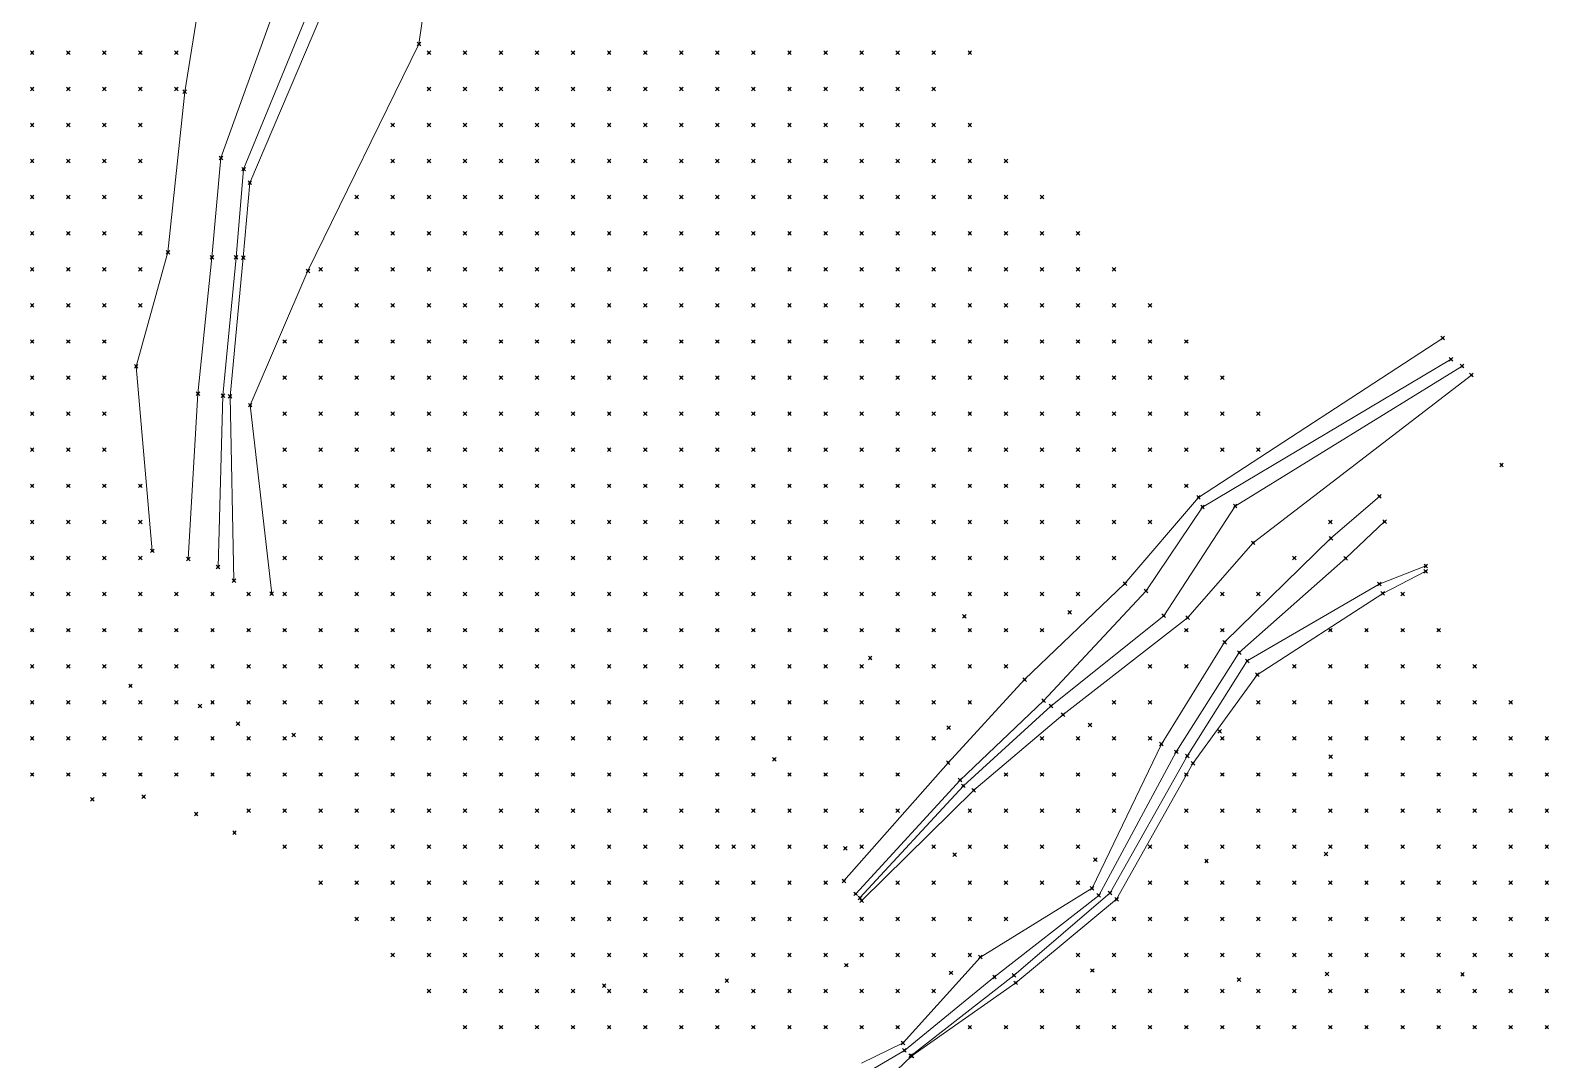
# Model space of a CAD drawing. Header units: metres. Extents: x 441556 to 446409, y 432338 to 461058.
# Drawn here: x 442034.8 to 442161.1, y 458962.9 to 459048.5 of the extents above; entities that cross this region are included whole.
import ezdxf

# ---------------------------------------------------------------- set-up
doc = ezdxf.new("R2010")
doc.units = ezdxf.units.M
doc.header["$MEASUREMENT"] = 0
doc.header["$PDMODE"] = 35
doc.header["$PDSIZE"] = 0.15
for name, color, linetype, lineweight in [('DTM-BRE-RevN_GRP_FIRUL APEI', 2, 'Continuous', 0), ('DTM-BRE-RevN_GRP_RAU', 2, 'Continuous', 0), ('DTM-BRE-RevN_GRP_SANT PAMANT JOS', 2, 'Continuous', 0), ('DTM-BRE-RevN_GRP_SANT PAMANT SUS', 2, 'Continuous', 0), ('DTM-BRE-RevN_GRP_TALUZ SUS', 2, 'Continuous', 0), ('DTM-NOK-RevN_LIDAR_co_lidar', 91, 'Continuous', 0), ('DTM-NOK-RevN_RTK', 32, 'Continuous', 0)]:
    doc.layers.add(name, color=color, linetype=linetype, lineweight=lineweight)

msp = doc.modelspace()

# ---------------------------------------------------------------- linework, layer by layer
at = {"layer": 'DTM-BRE-RevN_GRP_FIRUL APEI'}
for p, q in [((442061.888, 459059.567, 458.846), (442052.573, 459036.931, 467.435)), ((442052.573, 459036.931, 467.435), (442051.954, 459029.596, 470.913)), ((442051.954, 459029.596, 470.913), (442050.857, 459018.111, 475.488)), ((442050.857, 459018.111, 475.488), (442050.452, 459003.854, 481.264))]:
    msp.add_line(p, q, dxfattribs=at)
at = {"layer": 'DTM-BRE-RevN_GRP_RAU'}
for p, q in [((442063.086, 459059.273, 461.005), (442053.097, 459035.799, 468.561)), ((442057.74, 459057.384, 462.775), (442050.696, 459037.861, 469.284)), ((442050.696, 459037.861, 469.284), (442049.938, 459029.593, 472.144)), ((442053.097, 459035.799, 468.561), (442052.551, 459029.579, 472.126)), ((442049.938, 459029.593, 472.144), (442048.777, 459018.266, 476.16)), ((442052.551, 459029.579, 472.126), (442051.456, 459018.043, 475.965)), ((442048.777, 459018.266, 476.16), (442047.98, 459004.532, 482.062)), ((442051.456, 459018.043, 475.965), (442051.776, 459002.732, 482.62))]:
    msp.add_line(p, q, dxfattribs=at)
at = {"layer": 'DTM-BRE-RevN_GRP_SANT PAMANT JOS'}
for p, q in [((442153.002, 459021.133, 486.301), (442132.328, 459008.848, 493.132)), ((442153.92, 459020.56, 486.396), (442135.045, 459008.932, 491.654)), ((442132.328, 459008.848, 493.132), (442127.632, 459001.879, 495.832)), ((442135.045, 459008.932, 491.654), (442129.109, 458999.817, 496.318)), ((442147.468, 459007.635, 491.053), (442144.242, 459004.596, 492.063)), ((442144.242, 459004.596, 492.063), (442135.383, 458996.754, 494.789)), ((442150.901, 459003.958, 490.67), (442147.028, 459002.452, 491.781)), ((442127.632, 459001.879, 495.832), (442119.111, 458992.746, 499.381)), ((442147.028, 459002.452, 491.781), (442136.049, 458996.058, 494.662)), ((442129.109, 458999.817, 496.318), (442119.717, 458992.307, 499.139)), ((442135.383, 458996.754, 494.789), (442130.141, 458988.505, 496.881)), ((442136.049, 458996.058, 494.662), (442131.056, 458988.151, 496.347)), ((442119.111, 458992.746, 499.381), (442112.17, 458986.158, 502.095)), ((442119.717, 458992.307, 499.139), (442112.437, 458985.676, 502.115)), ((442130.141, 458988.505, 496.881), (442123.692, 458976.57, 498.963)), ((442131.056, 458988.151, 496.347), (442124.64, 458976.773, 498.824)), ((442112.17, 458986.158, 502.095), (442103.486, 458976.703, 505.081)), ((442112.437, 458985.676, 502.115), (442103.839, 458976.366, 505.004)), ((442123.692, 458976.57, 498.963), (442115.03, 458969.799, 501.212)), ((442124.64, 458976.773, 498.824), (442116.639, 458969.92, 500.976)), ((442115.03, 458969.799, 501.212), (442107.54, 458963.683, 503.614)), ((442116.639, 458969.92, 500.976), (442108.058, 458963.243, 503.566)), ((442107.54, 458963.683, 503.614), (442102.303, 458960.594, 504.761))]:
    msp.add_line(p, q, dxfattribs=at)
at = {"layer": 'DTM-BRE-RevN_GRP_SANT PAMANT SUS'}
for p, q in [((442152.313, 459022.893, 487.84), (442131.993, 459009.649, 493.978)), ((442154.696, 459019.815, 487.723), (442136.54, 459005.873, 494.331)), ((442131.993, 459009.649, 493.978), (442125.878, 459002.483, 497.498)), ((442147.044, 459009.734, 492.56), (442143.013, 459006.257, 493.453)), ((442136.54, 459005.873, 494.331), (442131.086, 458999.652, 497.429)), ((442143.013, 459006.257, 493.453), (442134.169, 458997.614, 496.086)), ((442150.899, 459003.507, 491.301), (442147.319, 459001.675, 492.365)), ((442125.878, 459002.483, 497.498), (442117.536, 458994.507, 500.859)), ((442147.319, 459001.675, 492.365), (442136.878, 458994.907, 495.969)), ((442131.086, 458999.652, 497.429), (442120.722, 458991.587, 500.463)), ((442134.169, 458997.614, 496.086), (442128.915, 458989.15, 498.157)), ((442117.536, 458994.507, 500.859), (442111.177, 458987.592, 503.021)), ((442136.878, 458994.907, 495.969), (442131.537, 458987.546, 497.408)), ((442120.722, 458991.587, 500.463), (442113.304, 458985.312, 502.525)), ((442128.915, 458989.15, 498.157), (442123.14, 458977.168, 499.845)), ((442111.177, 458987.592, 503.021), (442102.502, 458977.777, 505.758)), ((442131.537, 458987.546, 497.408), (442125.178, 458976.252, 499.764)), ((442113.304, 458985.312, 502.525), (442103.989, 458976.141, 505.229)), ((442123.14, 458977.168, 499.845), (442113.855, 458971.444, 502.317)), ((442125.178, 458976.252, 499.764), (442116.799, 458969.304, 501.587)), ((442113.855, 458971.444, 502.317), (442107.42, 458964.314, 503.794)), ((442116.799, 458969.304, 501.587), (442108.163, 458963.223, 503.704)), ((442107.42, 458964.314, 503.794), (442103.978, 458962.622, 504.277)), ((442108.163, 458963.223, 503.704), (442097.979, 458953.624, 506.472))]:
    msp.add_line(p, q, dxfattribs=at)
at = {"layer": 'DTM-BRE-RevN_GRP_TALUZ SUS'}
for p, q in [((442069.569, 459064.038, 460.692), (442067.165, 459047.327, 467.655)), ((442049.816, 459056.522, 467.343), (442047.677, 459043.371, 470.796)), ((442067.165, 459047.327, 467.655), (442057.93, 459028.475, 473.92)), ((442047.677, 459043.371, 470.796), (442046.28, 459030.027, 473.866)), ((442046.28, 459030.027, 473.866), (442043.64, 459020.537, 477.819)), ((442057.93, 459028.475, 473.92), (442053.125, 459017.317, 477.036)), ((442043.64, 459020.537, 477.819), (442044.983, 459005.209, 483.483)), ((442053.125, 459017.317, 477.036), (442054.914, 459001.638, 483.47))]:
    msp.add_line(p, q, dxfattribs=at)
at = {"layer": 'DTM-NOK-RevN_LIDAR_co_lidar'}
for p in [(442034.993, 459046.604, 474.45), (442037.992, 459046.604, 473.163), (442040.991, 459046.604, 471.958), (442043.991, 459046.604, 470.961), (442046.99, 459046.604, 470.01), (442067.986, 459046.604, 467.713), (442070.985, 459046.604, 469.028), (442073.984, 459046.604, 470.426), (442076.984, 459046.604, 471.993), (442079.983, 459046.604, 473.257), (442082.982, 459046.604, 473.516), (442085.982, 459046.604, 474.225), (442088.981, 459046.604, 476.491), (442091.98, 459046.604, 477.089), (442094.98, 459046.604, 477.357), (442097.979, 459046.604, 477.218), (442100.978, 459046.604, 476.909), (442103.978, 459046.604, 476.362), (442106.977, 459046.604, 475.924), (442109.976, 459046.604, 474.955), (442112.976, 459046.604, 474.276), (442034.993, 459043.604, 475.107), (442037.992, 459043.604, 473.897), (442040.991, 459043.604, 472.633), (442043.991, 459043.604, 471.517), (442046.99, 459043.604, 470.454), (442067.986, 459043.604, 469.266), (442070.985, 459043.604, 470.585), (442073.984, 459043.604, 472.372), (442076.984, 459043.604, 473.291), (442079.983, 459043.604, 473.702), (442082.982, 459043.604, 473.76), (442085.982, 459043.604, 476.208), (442088.981, 459043.604, 478.116), (442091.98, 459043.604, 478.677), (442094.98, 459043.604, 478.904), (442097.979, 459043.604, 478.697), (442100.978, 459043.604, 478.29), (442103.978, 459043.604, 477.673), (442106.977, 459043.604, 477.137), (442109.976, 459043.604, 476.165), (442034.993, 459040.605, 475.67), (442037.992, 459040.605, 474.401), (442040.991, 459040.605, 473.181), (442043.991, 459040.605, 472.065), (442064.986, 459040.605, 469.658), (442067.986, 459040.605, 470.715), (442070.985, 459040.605, 472.237), (442073.984, 459040.605, 473.534), (442076.984, 459040.605, 473.847), (442079.983, 459040.605, 474.076), (442082.982, 459040.605, 474.55), (442085.982, 459040.605, 477.634), (442088.981, 459040.605, 479.559), (442091.98, 459040.605, 480.174), (442094.98, 459040.605, 480.259), (442097.979, 459040.605, 480.073), (442100.978, 459040.605, 479.783), (442103.978, 459040.605, 479.343), (442106.977, 459040.605, 478.48), (442109.976, 459040.605, 477.533), (442112.976, 459040.605, 477.097), (442034.993, 459037.606, 476.217), (442037.992, 459037.606, 474.936), (442040.991, 459037.606, 473.751), (442043.991, 459037.606, 472.682), (442064.986, 459037.606, 471.186), (442067.986, 459037.606, 472.148), (442070.985, 459037.606, 473.406), (442073.984, 459037.606, 473.98), (442076.984, 459037.606, 474.386), (442079.983, 459037.606, 475.361), (442082.982, 459037.606, 477.262), (442085.982, 459037.606, 479.578), (442088.981, 459037.606, 481.007), (442091.98, 459037.606, 481.558), (442094.98, 459037.606, 481.755), (442097.979, 459037.606, 481.649), (442100.978, 459037.606, 481.321), (442103.978, 459037.606, 480.661), (442106.977, 459037.606, 479.563), (442109.976, 459037.606, 478.951), (442112.976, 459037.606, 478.823), (442115.975, 459037.606, 478.581), (442034.993, 459034.606, 476.715), (442037.992, 459034.606, 475.365), (442040.991, 459034.606, 474.245), (442043.991, 459034.606, 473.167), (442061.987, 459034.606, 471.578), (442064.986, 459034.606, 472.511), (442067.986, 459034.606, 473.462), (442070.985, 459034.606, 474.073), (442073.984, 459034.606, 474.513), (442076.984, 459034.606, 476.314), (442079.983, 459034.606, 477.946), (442082.982, 459034.606, 479.38), (442085.982, 459034.606, 480.76), (442088.981, 459034.606, 482.155), (442091.98, 459034.606, 482.846), (442094.98, 459034.606, 483.064), (442097.979, 459034.606, 483.1), (442100.978, 459034.606, 482.736), (442103.978, 459034.606, 481.773), (442106.977, 459034.606, 481.159), (442109.976, 459034.606, 480.625), (442112.976, 459034.606, 480.33), (442115.975, 459034.606, 480.115), (442118.974, 459034.606, 479.744), (442034.993, 459031.607, 477.277), (442037.992, 459031.607, 475.981), (442040.991, 459031.607, 474.745), (442043.991, 459031.607, 473.682), (442061.987, 459031.607, 473.198), (442064.986, 459031.607, 473.949), (442067.986, 459031.607, 474.253), (442070.985, 459031.607, 474.712), (442073.984, 459031.607, 476.48), (442076.984, 459031.607, 477.401), (442079.983, 459031.607, 479.106), (442082.982, 459031.607, 480.612), (442085.982, 459031.607, 482.133), (442088.981, 459031.607, 483.504), (442091.98, 459031.607, 484.22), (442094.98, 459031.607, 484.393), (442097.979, 459031.607, 484.387), (442100.978, 459031.607, 483.583), (442103.978, 459031.607, 482.98), (442106.977, 459031.607, 482.92), (442109.976, 459031.607, 482.3), (442112.976, 459031.607, 481.883), (442115.975, 459031.607, 481.683), (442118.974, 459031.607, 481.305), (442121.974, 459031.607, 481.205), (442034.993, 459028.608, 477.858), (442037.992, 459028.608, 476.659), (442040.991, 459028.608, 474.797), (442043.991, 459028.608, 473.855), (442058.988, 459028.608, 473.546), (442061.987, 459028.608, 474.379), (442064.986, 459028.608, 474.465), (442067.986, 459028.608, 475.045), (442070.985, 459028.608, 476.626), (442073.984, 459028.608, 477.751), (442076.984, 459028.608, 478.918), (442079.983, 459028.608, 480.37), (442082.982, 459028.608, 481.905), (442085.982, 459028.608, 483.417), (442088.981, 459028.608, 484.51), (442091.98, 459028.608, 485.209), (442094.98, 459028.608, 485.59), (442097.979, 459028.608, 485.468), (442100.978, 459028.608, 484.659), (442103.978, 459028.608, 484.661), (442106.977, 459028.608, 484.375), (442109.976, 459028.608, 483.869), (442112.976, 459028.608, 483.715), (442115.975, 459028.608, 483.597), (442118.974, 459028.608, 483.277), (442121.974, 459028.608, 483.053), (442124.973, 459028.608, 483.07), (442034.993, 459025.608, 478.445), (442037.992, 459025.608, 477.368), (442040.991, 459025.608, 475.699), (442043.991, 459025.608, 474.359), (442058.988, 459025.608, 474.24), (442061.987, 459025.608, 474.742), (442064.986, 459025.608, 475.75), (442067.986, 459025.608, 477.204), (442070.985, 459025.608, 478.141), (442073.984, 459025.608, 479.085), (442076.984, 459025.608, 480.492), (442079.983, 459025.608, 481.814), (442082.982, 459025.608, 483.233), (442085.982, 459025.608, 484.466), (442088.981, 459025.608, 485.376), (442091.98, 459025.608, 486.003), (442094.98, 459025.608, 486.336), (442097.979, 459025.608, 486.241), (442100.978, 459025.608, 486.083), (442103.978, 459025.608, 486.045), (442106.977, 459025.608, 485.866), (442109.976, 459025.608, 485.463), (442112.976, 459025.608, 485.373), (442115.975, 459025.608, 485.477), (442118.974, 459025.608, 485.288), (442121.974, 459025.608, 485.098), (442124.973, 459025.608, 485.123), (442127.972, 459025.608, 485.018), (442034.993, 459022.609, 479.333), (442037.992, 459022.609, 478.252), (442040.991, 459022.609, 477.019), (442055.988, 459022.609, 474.523), (442058.988, 459022.609, 475.492), (442061.987, 459022.609, 476.589), (442064.986, 459022.609, 477.548), (442067.986, 459022.609, 478.573), (442070.985, 459022.609, 479.583), (442073.984, 459022.609, 480.643), (442076.984, 459022.609, 481.785), (442079.983, 459022.609, 483.024), (442082.982, 459022.609, 484.257), (442085.982, 459022.609, 485.261), (442088.981, 459022.609, 486.078), (442091.98, 459022.609, 486.801), (442094.98, 459022.609, 487.248), (442097.979, 459022.609, 487.194), (442100.978, 459022.609, 487.318), (442103.978, 459022.609, 487.518), (442106.977, 459022.609, 487.523), (442109.976, 459022.609, 487.15), (442112.976, 459022.609, 487.16), (442115.975, 459022.609, 487.376), (442118.974, 459022.609, 487.233), (442121.974, 459022.609, 487.09), (442124.973, 459022.609, 487.13), (442127.972, 459022.609, 487.076), (442130.972, 459022.609, 487.033), (442034.993, 459019.61, 480.492), (442037.992, 459019.61, 479.272), (442040.991, 459019.61, 478.128), (442055.988, 459019.61, 475.987), (442058.988, 459019.61, 477.03), (442061.987, 459019.61, 477.846), (442064.986, 459019.61, 478.763), (442067.986, 459019.61, 479.788), (442070.985, 459019.61, 480.911), (442073.984, 459019.61, 481.9), (442076.984, 459019.61, 482.953), (442079.983, 459019.61, 484.097), (442082.982, 459019.61, 485.23), (442085.982, 459019.61, 486.144), (442088.981, 459019.61, 486.953), (442091.98, 459019.61, 487.679), (442094.98, 459019.61, 488.332), (442097.979, 459019.61, 488.789), (442100.978, 459019.61, 488.837), (442103.978, 459019.61, 489.089), (442106.977, 459019.61, 489.167), (442109.976, 459019.61, 489.004), (442112.976, 459019.61, 488.821), (442115.975, 459019.61, 488.959), (442118.974, 459019.61, 489.124), (442121.974, 459019.61, 489.095), (442124.973, 459019.61, 489.162), (442127.972, 459019.61, 489.134), (442130.972, 459019.61, 489.098), (442133.971, 459019.61, 488.869), (442034.993, 459016.61, 481.579), (442037.992, 459016.61, 480.497), (442040.991, 459016.61, 479.178), (442055.988, 459016.61, 477.382), (442058.988, 459016.61, 478.258), (442061.987, 459016.61, 479.09), (442064.986, 459016.61, 480.066), (442067.986, 459016.61, 481.101), (442070.985, 459016.61, 482.116), (442073.984, 459016.61, 483.054), (442076.984, 459016.61, 484.082), (442079.983, 459016.61, 485.113), (442082.982, 459016.61, 486.282), (442085.982, 459016.61, 486.971), (442088.981, 459016.61, 487.819), (442091.98, 459016.61, 488.724), (442094.98, 459016.61, 489.562), (442097.979, 459016.61, 490.154), (442100.978, 459016.61, 490.166), (442103.978, 459016.61, 490.538), (442106.977, 459016.61, 490.658), (442109.976, 459016.61, 490.58), (442112.976, 459016.61, 490.475), (442115.975, 459016.61, 490.542), (442118.974, 459016.61, 490.825), (442121.974, 459016.61, 491.027), (442124.973, 459016.61, 491.054), (442127.972, 459016.61, 490.996), (442130.972, 459016.61, 490.825), (442133.971, 459016.61, 490.198), (442136.97, 459016.61, 489.338), (442034.993, 459013.611, 482.719), (442037.992, 459013.611, 481.693), (442040.991, 459013.611, 480.437), (442055.988, 459013.611, 478.487), (442058.988, 459013.611, 479.323), (442061.987, 459013.611, 480.236), (442064.986, 459013.611, 481.282), (442067.986, 459013.611, 482.406), (442070.985, 459013.611, 483.362), (442073.984, 459013.611, 484.246), (442076.984, 459013.611, 485.251), (442079.983, 459013.611, 486.301), (442082.982, 459013.611, 487.278), (442085.982, 459013.611, 488.004), (442088.981, 459013.611, 488.976), (442091.98, 459013.611, 490.069), (442094.98, 459013.611, 490.924), (442097.979, 459013.611, 491.616), (442100.978, 459013.611, 491.565), (442103.978, 459013.611, 492.023), (442106.977, 459013.611, 492.274), (442109.976, 459013.611, 492.226), (442112.976, 459013.611, 492.2), (442115.975, 459013.611, 492.36), (442118.974, 459013.611, 492.591), (442121.974, 459013.611, 492.699), (442124.973, 459013.611, 492.76), (442127.972, 459013.611, 492.635), (442130.972, 459013.611, 492.102), (442133.971, 459013.611, 491.357), (442136.97, 459013.611, 490.182), (442034.993, 459010.612, 483.738), (442037.992, 459010.612, 482.769), (442040.991, 459010.612, 481.701), (442043.991, 459010.612, 480.661), (442055.988, 459010.612, 479.635), (442058.988, 459010.612, 480.429), (442061.987, 459010.612, 481.392), (442064.986, 459010.612, 482.389), (442067.986, 459010.612, 483.403), (442070.985, 459010.612, 484.392), (442073.984, 459010.612, 485.394), (442076.984, 459010.612, 486.453), (442079.983, 459010.612, 487.333), (442082.982, 459010.612, 488.292), (442085.982, 459010.612, 489.193), (442088.981, 459010.612, 490.299), (442091.98, 459010.612, 491.437), (442094.98, 459010.612, 492.337), (442097.979, 459010.612, 493.112), (442100.978, 459010.612, 493.062), (442103.978, 459010.612, 493.615), (442106.977, 459010.612, 493.933), (442109.976, 459010.612, 493.894), (442112.976, 459010.612, 493.847), (442115.975, 459010.612, 493.994), (442118.974, 459010.612, 494.128), (442121.974, 459010.612, 494.131), (442124.973, 459010.612, 494.17), (442127.972, 459010.612, 493.911), (442130.972, 459010.612, 493.045), (442034.993, 459007.612, 484.761), (442037.992, 459007.612, 483.808), (442040.991, 459007.612, 483.048), (442043.991, 459007.612, 482.189), (442055.988, 459007.612, 480.734), (442058.988, 459007.612, 481.443), (442061.987, 459007.612, 482.403), (442064.986, 459007.612, 483.488), (442067.986, 459007.612, 484.482), (442070.985, 459007.612, 485.439), (442073.984, 459007.612, 486.455), (442076.984, 459007.612, 487.525), (442079.983, 459007.612, 488.459), (442082.982, 459007.612, 489.434), (442085.982, 459007.612, 490.654), (442088.981, 459007.612, 491.78), (442091.98, 459007.612, 492.726), (442094.98, 459007.612, 493.781), (442097.979, 459007.612, 494.659), (442100.978, 459007.612, 494.85), (442103.978, 459007.612, 495.371), (442106.977, 459007.612, 495.624), (442109.976, 459007.612, 495.589), (442112.976, 459007.612, 495.504), (442115.975, 459007.612, 495.567), (442118.974, 459007.612, 495.594), (442121.974, 459007.612, 495.447), (442124.973, 459007.612, 495.256), (442127.972, 459007.612, 494.594), (442142.969, 459007.612, 492.556), (442034.993, 459004.613, 485.683), (442037.992, 459004.613, 484.789), (442040.991, 459004.613, 484.061), (442043.991, 459004.613, 483.258), (442055.988, 459004.613, 481.805), (442058.988, 459004.613, 482.66), (442061.987, 459004.613, 483.499), (442064.986, 459004.613, 484.535), (442067.986, 459004.613, 485.562), (442070.985, 459004.613, 486.454), (442073.984, 459004.613, 487.51), (442076.984, 459004.613, 488.598), (442079.983, 459004.613, 489.738), (442082.982, 459004.613, 490.804), (442085.982, 459004.613, 491.997), (442088.981, 459004.613, 493.056), (442091.98, 459004.613, 494.126), (442094.98, 459004.613, 495.321), (442097.979, 459004.613, 496.241), (442100.978, 459004.613, 496.504), (442103.978, 459004.613, 497.042), (442106.977, 459004.613, 497.355), (442109.976, 459004.613, 497.258), (442112.976, 459004.613, 497.002), (442115.975, 459004.613, 496.929), (442118.974, 459004.613, 496.871), (442121.974, 459004.613, 496.599), (442124.973, 459004.613, 496.186), (442139.97, 459004.613, 493.865), (442034.993, 459001.614, 486.538), (442037.992, 459001.614, 485.692), (442040.991, 459001.614, 484.904), (442043.991, 459001.614, 484.108), (442046.99, 459001.614, 483.15), (442049.989, 459001.614, 482.402), (442052.989, 459001.614, 482.393), (442055.988, 459001.614, 483.007), (442058.988, 459001.614, 483.755), (442061.987, 459001.614, 484.51), (442064.986, 459001.614, 485.544), (442067.986, 459001.614, 486.719), (442070.985, 459001.614, 487.498), (442073.984, 459001.614, 488.666), (442076.984, 459001.614, 489.826), (442079.983, 459001.614, 491.025), (442082.982, 459001.614, 492.113), (442085.982, 459001.614, 493.036), (442088.981, 459001.614, 494.395), (442091.98, 459001.614, 495.547), (442094.98, 459001.614, 496.718), (442097.979, 459001.614, 497.854), (442100.978, 459001.614, 498.106), (442103.978, 459001.614, 498.737), (442106.977, 459001.614, 499.035), (442109.976, 459001.614, 498.839), (442112.976, 459001.614, 498.491), (442115.975, 459001.614, 498.18), (442118.974, 459001.614, 497.93), (442121.974, 459001.614, 497.643), (442133.971, 459001.614, 495.729), (442136.97, 459001.614, 495.061), (442148.968, 459001.614, 491.238), (442034.993, 458998.614, 487.402), (442037.992, 458998.614, 486.588), (442040.991, 458998.614, 485.755), (442043.991, 458998.614, 485.025), (442046.99, 458998.614, 484.35), (442049.989, 458998.614, 484.022), (442052.989, 458998.614, 484.04), (442055.988, 458998.614, 484.237), (442058.988, 458998.614, 484.733), (442061.987, 458998.614, 485.511), (442064.986, 458998.614, 486.641), (442067.986, 458998.614, 487.765), (442070.985, 458998.614, 488.645), (442073.984, 458998.614, 489.935), (442076.984, 458998.614, 491.042), (442079.983, 458998.614, 492.357), (442082.982, 458998.614, 493.369), (442085.982, 458998.614, 494.385), (442088.981, 458998.614, 495.674), (442091.98, 458998.614, 496.829), (442094.98, 458998.614, 498.08), (442097.979, 458998.614, 499.387), (442100.978, 458998.614, 499.747), (442103.978, 458998.614, 500.414), (442106.977, 458998.614, 500.631), (442109.976, 458998.614, 500.211), (442112.976, 458998.614, 499.716), (442115.975, 458998.614, 499.293), (442118.974, 458998.614, 498.903), (442130.972, 458998.614, 496.239), (442133.971, 458998.614, 496.063), (442142.969, 458998.614, 493.08), (442145.968, 458998.614, 492.238), (442148.968, 458998.614, 491.372), (442151.967, 458998.614, 490.229), (442034.993, 458995.615, 488.373), (442037.992, 458995.615, 487.491), (442040.991, 458995.615, 486.673), (442043.991, 458995.615, 486.062), (442046.99, 458995.615, 485.625), (442049.989, 458995.615, 485.491), (442052.989, 458995.615, 485.472), (442055.988, 458995.615, 485.474), (442058.988, 458995.615, 485.85), (442061.987, 458995.615, 486.649), (442064.986, 458995.615, 487.755), (442067.986, 458995.615, 488.851), (442070.985, 458995.615, 489.968), (442073.984, 458995.615, 491.261), (442076.984, 458995.615, 492.316), (442079.983, 458995.615, 493.696), (442082.982, 458995.615, 494.829), (442085.982, 458995.615, 495.881), (442088.981, 458995.615, 497), (442091.98, 458995.615, 498.276), (442094.98, 458995.615, 499.644), (442097.979, 458995.615, 500.956), (442100.978, 458995.615, 501.404), (442103.978, 458995.615, 501.911), (442106.977, 458995.615, 501.899), (442109.976, 458995.615, 501.415), (442112.976, 458995.615, 500.918), (442115.975, 458995.615, 500.326), (442127.972, 458995.615, 497.098), (442130.972, 458995.615, 496.726), (442139.97, 458995.615, 494.459), (442142.969, 458995.615, 493.591), (442145.968, 458995.615, 492.265), (442148.968, 458995.615, 491.172), (442151.967, 458995.615, 489.795), (442154.967, 458995.615, 488.491), (442034.993, 458992.616, 489.35), (442037.992, 458992.616, 488.374), (442040.991, 458992.616, 487.638), (442043.991, 458992.616, 487.18), (442046.99, 458992.616, 486.885), (442049.989, 458992.616, 486.784), (442052.989, 458992.616, 486.762), (442055.988, 458992.616, 486.747), (442058.988, 458992.616, 487.042), (442061.987, 458992.616, 487.835), (442064.986, 458992.616, 488.922), (442067.986, 458992.616, 490.092), (442070.985, 458992.616, 491.317), (442073.984, 458992.616, 492.54), (442076.984, 458992.616, 493.718), (442079.983, 458992.616, 494.987), (442082.982, 458992.616, 496.243), (442085.982, 458992.616, 497.147), (442088.981, 458992.616, 498.362), (442091.98, 458992.616, 499.703), (442094.98, 458992.616, 501.188), (442097.979, 458992.616, 502.447), (442100.978, 458992.616, 502.864), (442103.978, 458992.616, 503.179), (442106.977, 458992.616, 503.03), (442109.976, 458992.616, 502.581), (442112.976, 458992.616, 501.95), (442124.973, 458992.616, 498.144), (442127.972, 458992.616, 497.659), (442136.97, 458992.616, 495.236), (442139.97, 458992.616, 494.673), (442142.969, 458992.616, 493.472), (442145.968, 458992.616, 492.094), (442148.968, 458992.616, 490.846), (442151.967, 458992.616, 489.269), (442154.967, 458992.616, 487.973), (442157.966, 458992.616, 486.407), (442034.993, 458989.616, 490.258), (442037.992, 458989.616, 489.254), (442040.991, 458989.616, 488.612), (442043.991, 458989.616, 488.354), (442046.99, 458989.616, 488.172), (442049.989, 458989.616, 488.045), (442052.989, 458989.616, 487.944), (442055.988, 458989.616, 487.882), (442058.988, 458989.616, 488.206), (442061.987, 458989.616, 489.051), (442064.986, 458989.616, 490.158), (442067.986, 458989.616, 491.291), (442070.985, 458989.616, 492.521), (442073.984, 458989.616, 493.848), (442076.984, 458989.616, 495.15), (442079.983, 458989.616, 496.338), (442082.982, 458989.616, 497.559), (442085.982, 458989.616, 498.463), (442088.981, 458989.616, 499.691), (442091.98, 458989.616, 501.021), (442094.98, 458989.616, 502.547), (442097.979, 458989.616, 503.696), (442100.978, 458989.616, 504.011), (442103.978, 458989.616, 504.193), (442106.977, 458989.616, 504.012), (442109.976, 458989.616, 503.316), (442118.974, 458989.616, 499.954), (442121.974, 458989.616, 499.503), (442124.973, 458989.616, 498.893), (442127.972, 458989.616, 497.913), (442133.971, 458989.616, 496.086), (442136.97, 458989.616, 495.534), (442139.97, 458989.616, 494.543), (442142.969, 458989.616, 493.41), (442145.968, 458989.616, 492.025), (442148.968, 458989.616, 490.364), (442151.967, 458989.616, 488.818), (442154.967, 458989.616, 487.399), (442157.966, 458989.616, 485.962), (442160.965, 458989.616, 484.609), (442034.993, 458986.617, 491.29), (442037.992, 458986.617, 490.25), (442040.991, 458986.617, 489.626), (442043.991, 458986.617, 489.485), (442046.99, 458986.617, 489.318), (442049.989, 458986.617, 489.098), (442052.989, 458986.617, 488.92), (442055.988, 458986.617, 488.901), (442058.988, 458986.617, 489.397), (442061.987, 458986.617, 490.333), (442064.986, 458986.617, 491.394), (442067.986, 458986.617, 492.526), (442070.985, 458986.617, 493.82), (442073.984, 458986.617, 495.367), (442076.984, 458986.617, 496.647), (442079.983, 458986.617, 497.77), (442082.982, 458986.617, 498.914), (442085.982, 458986.617, 499.884), (442088.981, 458986.617, 501.204), (442091.98, 458986.617, 502.497), (442094.98, 458986.617, 503.799), (442097.979, 458986.617, 504.683), (442100.978, 458986.617, 504.901), (442103.978, 458986.617, 504.87), (442106.977, 458986.617, 504.289), (442115.975, 458986.617, 501.145), (442118.974, 458986.617, 500.609), (442121.974, 458986.617, 499.973), (442124.973, 458986.617, 499.038), (442130.972, 458986.617, 496.822), (442133.971, 458986.617, 496.712), (442136.97, 458986.617, 495.721), (442139.97, 458986.617, 494.697), (442142.969, 458986.617, 493.502), (442145.968, 458986.617, 491.906), (442148.968, 458986.617, 490.07), (442151.967, 458986.617, 488.518), (442154.967, 458986.617, 486.91), (442157.966, 458986.617, 485.387), (442160.965, 458986.617, 484.099), (442052.989, 458983.618, 489.943), (442055.988, 458983.618, 490.099), (442058.988, 458983.618, 490.673), (442061.987, 458983.618, 491.655), (442064.986, 458983.618, 492.752), (442067.986, 458983.618, 493.954), (442070.985, 458983.618, 495.368), (442073.984, 458983.618, 496.937), (442076.984, 458983.618, 498.201), (442079.983, 458983.618, 499.158), (442082.982, 458983.618, 500.161), (442085.982, 458983.618, 501.241), (442088.981, 458983.618, 502.64), (442091.98, 458983.618, 503.742), (442094.98, 458983.618, 504.865), (442097.979, 458983.618, 505.317), (442100.978, 458983.618, 505.46), (442103.978, 458983.618, 505.08), (442106.977, 458983.618, 504.015), (442112.976, 458983.618, 502.1), (442115.975, 458983.618, 501.472), (442118.974, 458983.618, 500.769), (442121.974, 458983.618, 500.045), (442124.973, 458983.618, 499.117), (442130.972, 458983.618, 497.38), (442133.971, 458983.618, 496.984), (442136.97, 458983.618, 495.918), (442139.97, 458983.618, 494.902), (442142.969, 458983.618, 493.573), (442145.968, 458983.618, 491.773), (442148.968, 458983.618, 489.749), (442151.967, 458983.618, 488.12), (442154.967, 458983.618, 486.481), (442157.966, 458983.618, 484.716), (442160.965, 458983.618, 483.592), (442055.988, 458980.618, 491.569), (442058.988, 458980.618, 492.054), (442061.987, 458980.618, 493.047), (442064.986, 458980.618, 494.171), (442067.986, 458980.618, 495.46), (442070.985, 458980.618, 496.92), (442073.984, 458980.618, 498.34), (442076.984, 458980.618, 499.643), (442079.983, 458980.618, 500.507), (442082.982, 458980.618, 501.641), (442085.982, 458980.618, 502.727), (442088.981, 458980.618, 503.816), (442091.98, 458980.618, 504.773), (442094.98, 458980.618, 505.787), (442097.979, 458980.618, 505.901), (442100.978, 458980.618, 505.743), (442103.978, 458980.618, 504.923), (442109.976, 458980.618, 502.937), (442112.976, 458980.618, 502.218), (442115.975, 458980.618, 501.462), (442118.974, 458980.618, 500.811), (442121.974, 458980.618, 500.124), (442127.972, 458980.618, 497.973), (442130.972, 458980.618, 497.936), (442133.971, 458980.618, 497.048), (442136.97, 458980.618, 495.971), (442139.97, 458980.618, 494.794), (442142.969, 458980.618, 493.218), (442145.968, 458980.618, 491.38), (442148.968, 458980.618, 489.372), (442151.967, 458980.618, 487.643), (442154.967, 458980.618, 485.912), (442157.966, 458980.618, 484.558), (442160.965, 458980.618, 483.752), (442058.988, 458977.619, 493.457), (442061.987, 458977.619, 494.361), (442064.986, 458977.619, 495.542), (442067.986, 458977.619, 496.938), (442070.985, 458977.619, 498.45), (442073.984, 458977.619, 499.772), (442076.984, 458977.619, 500.88), (442079.983, 458977.619, 501.941), (442082.982, 458977.619, 503.134), (442085.982, 458977.619, 504.191), (442088.981, 458977.619, 505.043), (442091.98, 458977.619, 505.94), (442094.98, 458977.619, 506.631), (442097.979, 458977.619, 506.495), (442100.978, 458977.619, 505.757), (442106.977, 458977.619, 503.888), (442109.976, 458977.619, 502.989), (442112.976, 458977.619, 502.09), (442115.975, 458977.619, 501.352), (442118.974, 458977.619, 500.814), (442121.974, 458977.619, 499.953), (442127.972, 458977.619, 498.441), (442130.972, 458977.619, 498.068), (442133.971, 458977.619, 496.926), (442136.97, 458977.619, 495.675), (442139.97, 458977.619, 494.309), (442142.969, 458977.619, 492.682), (442145.968, 458977.619, 490.754), (442148.968, 458977.619, 488.976), (442151.967, 458977.619, 487.156), (442154.967, 458977.619, 485.54), (442157.966, 458977.619, 484.79), (442160.965, 458977.619, 483.998), (442061.987, 458974.62, 495.749), (442064.986, 458974.62, 496.923), (442067.986, 458974.62, 498.394), (442070.985, 458974.62, 499.861), (442073.984, 458974.62, 501.147), (442076.984, 458974.62, 502.128), (442079.983, 458974.62, 503.362), (442082.982, 458974.62, 504.408), (442085.982, 458974.62, 505.361), (442088.981, 458974.62, 506.099), (442091.98, 458974.62, 506.89), (442094.98, 458974.62, 507.311), (442097.979, 458974.62, 506.838), (442100.978, 458974.62, 505.839), (442103.978, 458974.62, 504.834), (442106.977, 458974.62, 503.823), (442109.976, 458974.62, 502.831), (442112.976, 458974.62, 501.958), (442115.975, 458974.62, 501.372), (442124.973, 458974.62, 499.15), (442127.972, 458974.62, 498.975), (442130.972, 458974.62, 497.862), (442133.971, 458974.62, 496.384), (442136.97, 458974.62, 494.908), (442139.97, 458974.62, 493.515), (442142.969, 458974.62, 491.795), (442145.968, 458974.62, 490.158), (442148.968, 458974.62, 488.51), (442151.967, 458974.62, 486.94), (442154.967, 458974.62, 485.744), (442157.966, 458974.62, 484.953), (442160.965, 458974.62, 484.126), (442064.986, 458971.62, 498.447), (442067.986, 458971.62, 499.851), (442070.985, 458971.62, 501.272), (442073.984, 458971.62, 502.527), (442076.984, 458971.62, 503.614), (442079.983, 458971.62, 504.772), (442082.982, 458971.62, 505.773), (442085.982, 458971.62, 506.451), (442088.981, 458971.62, 507.146), (442091.98, 458971.62, 507.818), (442094.98, 458971.62, 507.771), (442097.979, 458971.62, 507.093), (442100.978, 458971.62, 506.119), (442103.978, 458971.62, 504.902), (442106.977, 458971.62, 503.725), (442109.976, 458971.62, 502.635), (442112.976, 458971.62, 501.928), (442121.974, 458971.62, 499.964), (442124.973, 458971.62, 499.734), (442127.972, 458971.62, 498.82), (442130.972, 458971.62, 497.423), (442133.971, 458971.62, 495.672), (442136.97, 458971.62, 493.871), (442139.97, 458971.62, 492.353), (442142.969, 458971.62, 490.947), (442145.968, 458971.62, 489.613), (442148.968, 458971.62, 488.217), (442151.967, 458971.62, 486.942), (442154.967, 458971.62, 486.193), (442157.966, 458971.62, 485.343), (442160.965, 458971.62, 484.297), (442067.986, 458968.621, 501.362), (442070.985, 458968.621, 502.614), (442073.984, 458968.621, 503.876), (442076.984, 458968.621, 504.975), (442079.983, 458968.621, 506.163), (442082.982, 458968.621, 506.974), (442085.982, 458968.621, 507.573), (442088.981, 458968.621, 508.092), (442091.98, 458968.621, 508.339), (442094.98, 458968.621, 508.042), (442097.979, 458968.621, 507.364), (442100.978, 458968.621, 506.175), (442103.978, 458968.621, 504.838), (442106.977, 458968.621, 503.674), (442109.976, 458968.621, 502.832), (442118.974, 458968.621, 500.755), (442121.974, 458968.621, 500.461), (442124.973, 458968.621, 499.599), (442127.972, 458968.621, 498.231), (442130.972, 458968.621, 496.636), (442133.971, 458968.621, 494.81), (442136.97, 458968.621, 492.864), (442139.97, 458968.621, 491.502), (442142.969, 458968.621, 490.307), (442145.968, 458968.621, 489.353), (442148.968, 458968.621, 488.069), (442151.967, 458968.621, 487.112), (442154.967, 458968.621, 486.409), (442157.966, 458968.621, 485.536), (442160.965, 458968.621, 484.535), (442070.985, 458965.621, 504), (442073.984, 458965.621, 505.251), (442076.984, 458965.621, 506.33), (442079.983, 458965.621, 507.232), (442082.982, 458965.621, 507.995), (442085.982, 458965.621, 508.513), (442088.981, 458965.621, 508.592), (442091.98, 458965.621, 508.414), (442094.98, 458965.621, 508.148), (442097.979, 458965.621, 507.062), (442100.978, 458965.621, 505.856), (442103.978, 458965.621, 504.594), (442106.977, 458965.621, 503.638), (442112.976, 458965.621, 502.124), (442115.975, 458965.621, 501.717), (442118.974, 458965.621, 501.27), (442121.974, 458965.621, 500.57), (442124.973, 458965.621, 499.274), (442127.972, 458965.621, 497.622), (442130.972, 458965.621, 495.916), (442133.971, 458965.621, 494.034), (442136.97, 458965.621, 492.211), (442139.97, 458965.621, 490.785), (442142.969, 458965.621, 489.949), (442145.968, 458965.621, 489.175), (442148.968, 458965.621, 488.076), (442151.967, 458965.621, 487.505), (442154.967, 458965.621, 486.688), (442157.966, 458965.621, 486.017), (442160.965, 458965.621, 484.896)]:
    msp.add_point(p, dxfattribs=at)
at = {"layer": 'DTM-NOK-RevN_RTK'}
for p in [(442067.165, 459047.327, 467.655), (442047.677, 459043.371, 470.796), (442050.696, 459037.861, 469.284), (442052.573, 459036.931, 467.435), (442053.097, 459035.799, 468.561), (442046.28, 459030.027, 473.866), (442049.938, 459029.593, 472.144), (442051.954, 459029.596, 470.913), (442052.551, 459029.579, 472.126), (442057.93, 459028.475, 473.92), (442152.313, 459022.893, 487.84), (442043.64, 459020.537, 477.819), (442153.002, 459021.133, 486.301), (442153.92, 459020.56, 486.396), (442154.696, 459019.815, 487.723), (442048.777, 459018.266, 476.16), (442050.857, 459018.111, 475.488), (442051.456, 459018.043, 475.965), (442053.125, 459017.317, 477.036), (442157.195, 459012.354, 488.828), (442131.993, 459009.649, 493.978), (442132.328, 459008.848, 493.132), (442135.045, 459008.932, 491.654), (442147.044, 459009.734, 492.56), (442147.468, 459007.635, 491.053), (442143.013, 459006.257, 493.453), (442044.983, 459005.209, 483.483), (442136.54, 459005.873, 494.331), (442047.98, 459004.532, 482.062), (442050.452, 459003.854, 481.264), (442144.242, 459004.596, 492.063), (442150.901, 459003.958, 490.67), (442051.776, 459002.732, 482.62), (442125.878, 459002.483, 497.498), (442147.028, 459002.452, 491.781), (442150.899, 459003.507, 491.301), (442054.914, 459001.638, 483.47), (442127.632, 459001.879, 495.832), (442147.319, 459001.675, 492.365), (442121.285, 459000.107, 499.077), (442112.527, 458999.754, 500.068), (442129.109, 458999.817, 496.318), (442131.086, 458999.652, 497.429), (442134.169, 458997.614, 496.086), (442104.69, 458996.293, 502.599), (442135.383, 458996.754, 494.789), (442136.049, 458996.058, 494.662), (442136.878, 458994.907, 495.969), (442043.173, 458993.989, 487.63), (442117.536, 458994.507, 500.859), (442048.947, 458992.309, 487.804), (442119.111, 458992.746, 499.381), (442119.717, 458992.307, 499.139), (442120.722, 458991.587, 500.463), (442052.121, 458990.833, 488.285), (442056.749, 458989.91, 488.147), (442111.217, 458990.512, 503.463), (442122.978, 458990.738, 499.913), (442133.757, 458990.206, 496.834), (442128.915, 458989.15, 498.157), (442130.141, 458988.505, 496.881), (442096.724, 458987.891, 504.517), (442111.177, 458987.592, 503.021), (442131.056, 458988.151, 496.347), (442131.537, 458987.546, 497.408), (442142.982, 458988.109, 494.215), (442112.17, 458986.158, 502.095), (442044.274, 458984.772, 490.716), (442112.437, 458985.676, 502.115), (442113.304, 458985.312, 502.525), (442039.999, 458984.549, 491.094), (442048.632, 458983.343, 491.034), (442051.819, 458981.789, 491.521), (442093.33, 458980.616, 505.903), (442102.615, 458980.489, 505.451), (442111.716, 458979.963, 502.805), (442142.6, 458980.006, 493.607), (442123.422, 458979.532, 499.851), (442132.661, 458979.429, 497.638), (442102.502, 458977.777, 505.758), (442123.14, 458977.168, 499.845), (442103.486, 458976.703, 505.081), (442103.839, 458976.366, 505.004), (442103.989, 458976.141, 505.229), (442123.692, 458976.57, 498.963), (442124.64, 458976.773, 498.824), (442125.178, 458976.252, 499.764), (442113.855, 458971.444, 502.317), (442102.699, 458970.774, 505.702), (442111.406, 458970.136, 502.892), (442115.03, 458969.799, 501.212), (442116.639, 458969.92, 500.976), (442123.157, 458970.33, 500.606), (442135.357, 458969.573, 493.981), (442142.676, 458970.04, 490.75), (442153.949, 458970.002, 487.178), (442082.567, 458969.076, 507.347), (442092.765, 458969.48, 508.674), (442116.799, 458969.304, 501.587), (442107.42, 458964.314, 503.794), (442107.54, 458963.683, 503.614), (442108.058, 458963.243, 503.566), (442108.163, 458963.223, 503.704)]:
    msp.add_point(p, dxfattribs=at)

doc.saveas('drawing.dxf')
